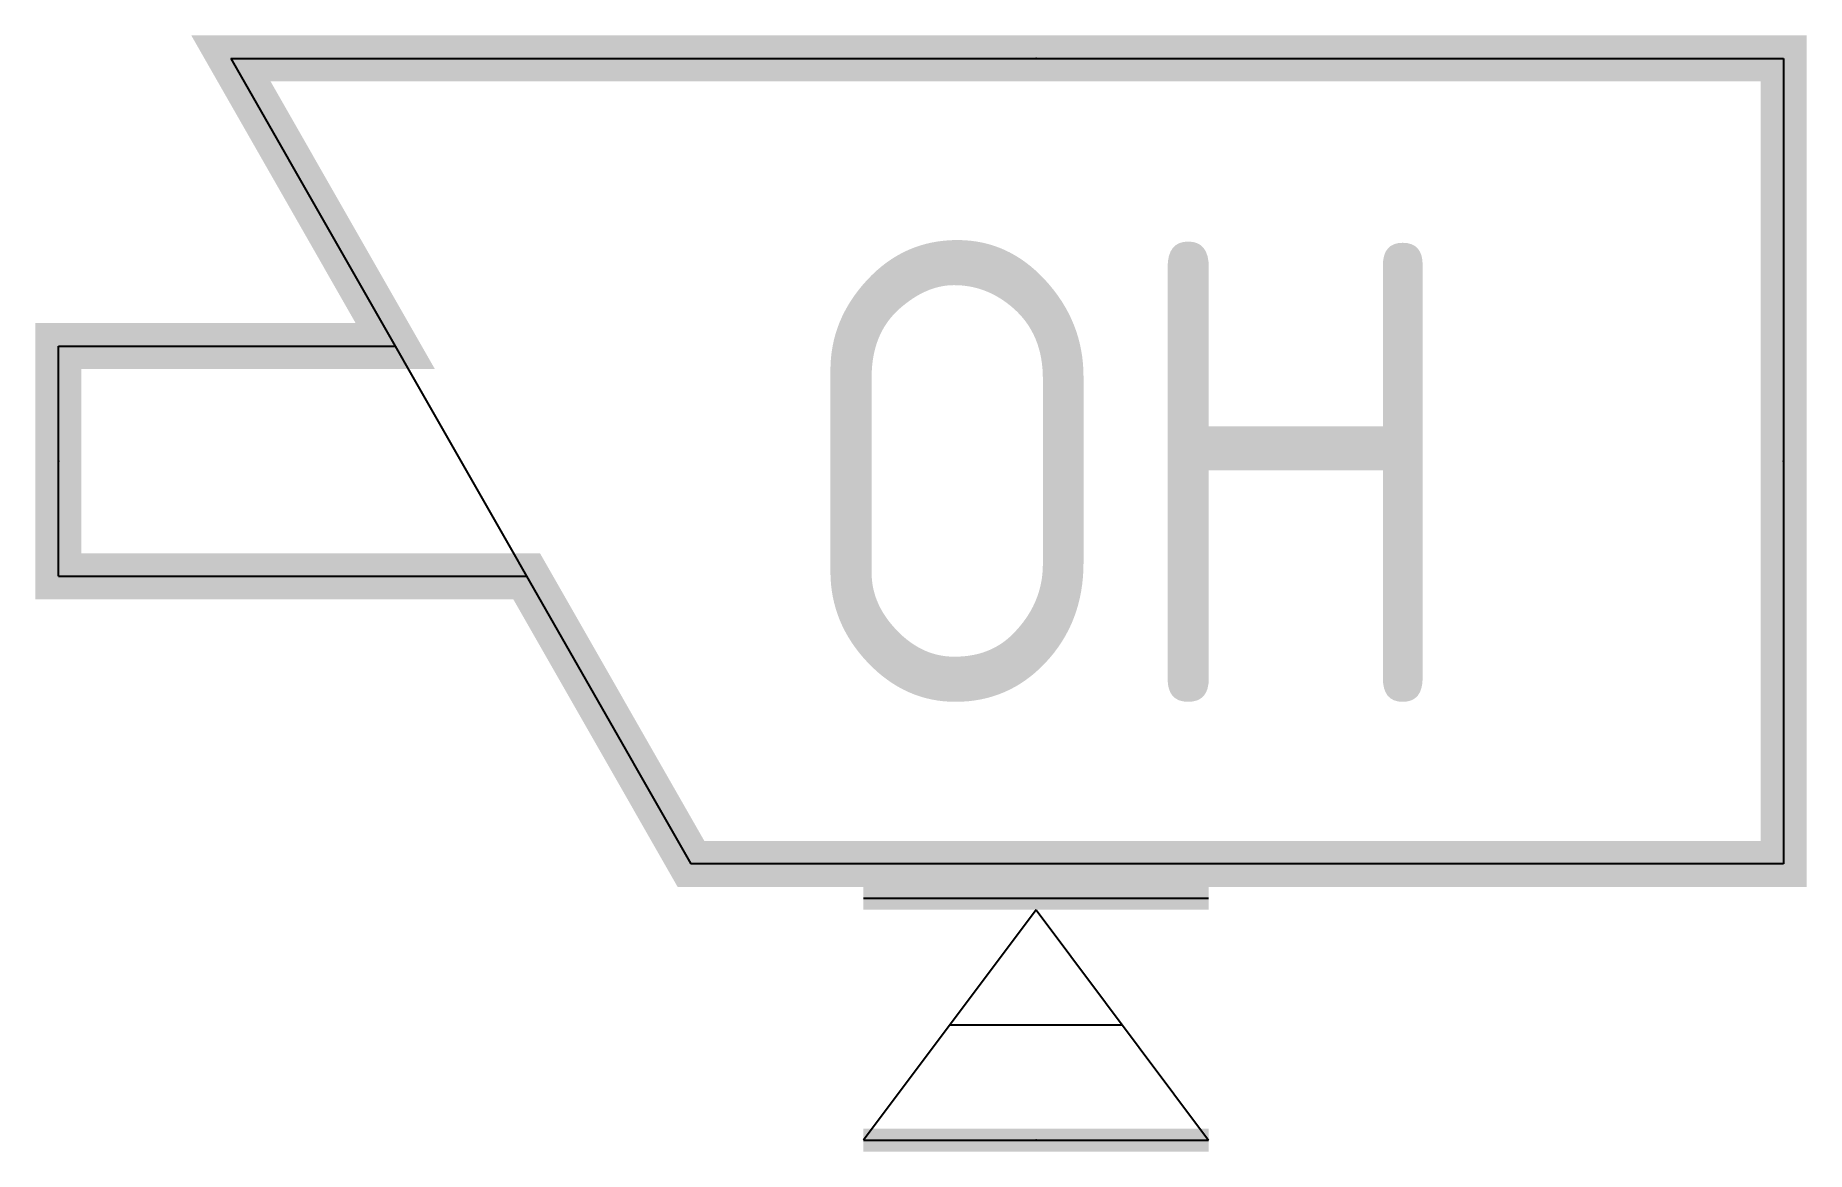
# Model space of a CAD drawing. Extents: x -385 to 385, y -300 to 185.
import ezdxf
from ezdxf.enums import TextEntityAlignment as Align

# ---------------------------------------------------------------- set-up
doc = ezdxf.new("R2010")
doc.units = 0
doc.header["$LTSCALE"] = 1000
doc.header["$MEASUREMENT"] = 0
doc.layers.add('EQUIP-安防', color=3, linetype='Continuous')
doc.styles.add('_TEL_ATTDEF', font='GBENOR', dxfattribs={"width": 0.8, "height": 3, "bigfont": 'GBCBIG'})
doc.styles.add('_TEL_DIM', font='SIMPLEX', dxfattribs={"width": 0.8, "height": 3.5, "bigfont": 'HZTXT'})

# ---------------------------------------------------------------- blocks, each defined once
blk = doc.blocks.new('$equip$00002970')
at = {"layer": 'EQUIP-安防', "color": 3}
for p, q in [((-0.6, 0.35), (-0.2, -0.35)), ((-0.6, 0.35), (0.75, 0.35)), ((0.75, 0.35), (0.75, -0.35)), ((-0.75, 0.1), (-0.4571, 0.1)), ((-0.75, -0.1), (-0.75, 0.1)), ((-0.75, -0.1), (-0.3429, -0.1)), ((0.75, -0.35), (-0.2, -0.35)), ((-0.05, -0.3799), (0.25, -0.3799)), ((0.1, -0.39), (-0.05, -0.59)), ((0.1, -0.39), (0.25, -0.59)), ((0.025, -0.49), (0.175, -0.49)), ((-0.05, -0.59), (0.25, -0.59))]:
    blk.add_line(p, q, dxfattribs=at)
for points, const_width in [([(-0.75, 0.1), (-0.75, -0.1), (-0.3429, -0.1), (-0.2, -0.35), (0.75, -0.35), (0.75, 0.35), (-0.6, 0.35), (-0.4571, 0.1), (-0.75, 0.1), (-0.75, -0.1)], 0.04), ([(-0.05, -0.3799), (0.25, -0.3799)], 0.02), ([(-0.05, -0.59), (0.25, -0.59)], 0.02)]:
    blk.add_lwpolyline(points, dxfattribs=dict(at, const_width=const_width))
for p in [(0.1, 0.35), (-0.75, 0), (0.75, 0), (0.1, -0.59)]:
    blk.add_point(p, dxfattribs=at)
at = {"layer": 'EQUIP-安防', "color": 7, "style": '_TEL_DIM'}
blk.add_attdef('$TEXT$', text='', height=0.4, dxfattribs=at).set_placement((0.1787, -0.0091), align=Align.MIDDLE_CENTER)
at = {"layer": 'EQUIP-安防', "color": 3, "style": '_TEL_DIM', "flags": 1}
for tag in ['A', 'REMARK']:
    blk.add_attdef(tag, text='', height=0.00002, dxfattribs=at).set_placement((0, 0), align=Align.MIDDLE_CENTER)

msp = doc.modelspace()

# ---------------------------------------------------------------- block references
at = {"layer": 'EQUIP-安防', "color": 3}
ref = msp.add_blockref('$equip$00002970', (0, 0), dxfattribs=dict(at, xscale=500, yscale=500, zscale=500))
ref.add_attrib('$TEXT$', 'OH', dxfattribs={"layer": '0', "color": 7, "height": 200, "style": '_TEL_ATTDEF'}).set_placement((89.36, -4.57), align=Align.MIDDLE_CENTER)

doc.saveas('drawing.dxf')
